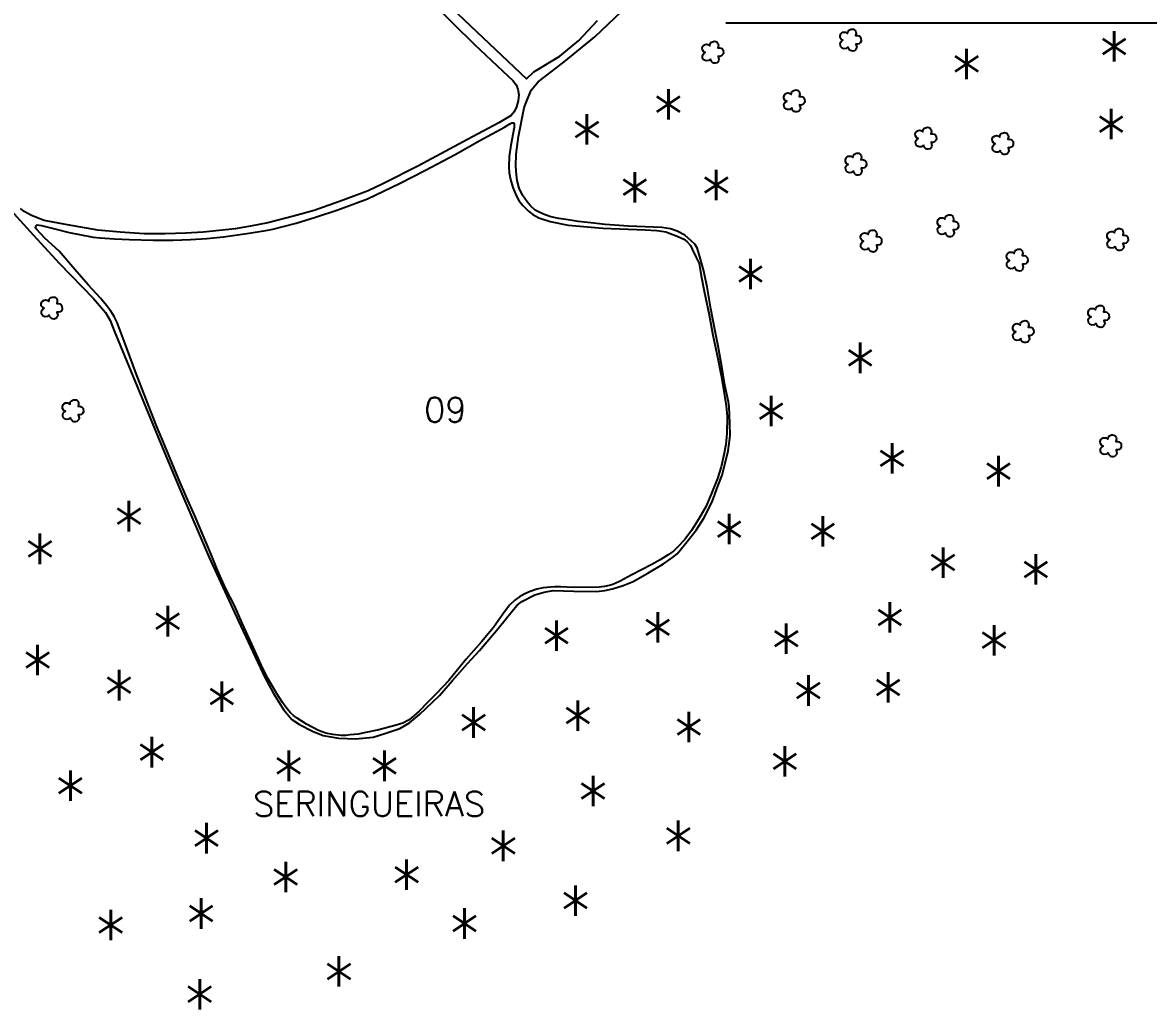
# Model space of a CAD drawing. Extents: x 755862 to 758487, y 7817271 to 7820983.
# Drawn here: x 756397 to 757137, y 7818152 to 7818800 of the extents above; entities that cross this region are included whole.
import ezdxf
from ezdxf.enums import TextEntityAlignment as Align

# ---------------------------------------------------------------- set-up
doc = ezdxf.new("R2010")
doc.units = 0
doc.header["$MEASUREMENT"] = 0
doc.linetypes.add('CONTINUO', pattern=[0])
for name, color, linetype in [('0114000282', 1, 'Continuous'), ('0114000282014', 5, 'Continuous'), ('_SIMBOLO ARVORE', 118, 'Continuous'), ('_SIMBOLO SERINGUEIRAS', 118, 'Continuous'), ('MALHA', 8, 'Continuous'), ('TEXTO_NUN_TAL', 7, 'Continuous')]:
    doc.layers.add(name, color=color, linetype=linetype)
for name, color, linetype, lineweight in [('0114000282008', 5, 'Continuous', 25), ('0114000282009', 5, 'Continuous', 25), ('TEXTO_DIVERSOS', 7, 'Continuous', 5)]:
    doc.layers.add(name, color=color, linetype=linetype, lineweight=lineweight)
doc.styles.add('Simplex', font='simplex.shx')

msp = doc.modelspace()

# ---------------------------------------------------------------- linework, layer by layer
at = {"layer": '0114000282'}
msp.add_lwpolyline([(756385.25, 7818681.83), (756402.17, 7818663.25), (756421.27, 7818642.27), (756443.97, 7818618.97), (756451.77, 7818609.87), (756454.97, 7818604.41), (756457.56, 7818597.68), (756489.26, 7818520.97), (756501.29, 7818492.15), (756520.02, 7818448.91), (756539.14, 7818407), (756556.57, 7818369.96), (756562.17, 7818359.49), (756568.86, 7818349.03), (756574.27, 7818342.53), (756579.32, 7818339.24), (756587.82, 7818334.73), (756594.78, 7818332.05), (756604.89, 7818330.22), (756616.3, 7818329.76), (756627.8, 7818330.92), (756635.44, 7818333.27), (756645.32, 7818336.58), (756651.63, 7818340.38), (756658.11, 7818345.7), (756671.22, 7818358.29), (756679.91, 7818367.99), (756689.66, 7818379.16), (756697.63, 7818387.72), (756709.94, 7818402.26), (756719.88, 7818414.75), (756722.44, 7818417.46), (756725.47, 7818419.87), (756733.95, 7818424.24), (756740.16, 7818426.02), (756745.9, 7818427.11), (756759.49, 7818426.8), (756774.57, 7818426.58), (756779.85, 7818427.12), (756784.93, 7818428.34), (756791.94, 7818430.54), (756798.58, 7818433.17), (756808.3, 7818438.53), (756818.44, 7818444.66), (756824.35, 7818448.89), (756827.41, 7818451.27), (756829.53, 7818453.73), (756834.09, 7818459.33), (756839.88, 7818466.71), (756844.96, 7818474.8), (756850.48, 7818485.48), (756854.18, 7818495.66), (756856.97, 7818502.98), (756858.72, 7818509.99), (756860.92, 7818518.91), (756861.69, 7818523.81), (756862.21, 7818529.04), (756862.18, 7818536.86), (756861.72, 7818547.98), (756861.29, 7818551.07), (756858.9, 7818562), (756856.88, 7818574.34), (756854.49, 7818587.76), (756852.16, 7818598.66), (756849.5, 7818612.2), (756847.14, 7818626.6), (756844.69, 7818637.87), (756842.04, 7818647.89), (756840.56, 7818652.28), (756838.99, 7818654.55), (756836.64, 7818656.82), (756832.63, 7818660.52), (756827.46, 7818663.19), (756823.07, 7818664.75), (756817.43, 7818665.69), (756795.53, 7818666.4), (756780.08, 7818667.66), (756770.77, 7818668.61), (756762.34, 7818669.47), (756755.79, 7818670.66), (756749.72, 7818671.6), (756744.51, 7818672.55), (756740.68, 7818673.98), (756737.22, 7818675.5), (756734.16, 7818676.95), (756731.19, 7818679.82), (756728.91, 7818682.53), (756725.84, 7818686.73), (756723.72, 7818691.42), (756722.23, 7818696.48), (756721.83, 7818700.29), (756721.44, 7818705.82), (756721.68, 7818713.84), (756723.31, 7818725.35), (756726.93, 7818744.16), (756727.85, 7818746.57), (756731.49, 7818755.79), (756736.13, 7818761.21), (756753.16, 7818774.32), (756773.43, 7818790.88), (756790.99, 7818807.48)], dxfattribs=at)
at = {"layer": '0114000282008', "linetype": 'ByBlock'}
msp.add_lwpolyline([(756666.43, 7818813.15), (756694.22, 7818785.69), (756712.89, 7818768.19), (756719.59, 7818762.15), (756721.68, 7818759.3), (756722.77, 7818756.38), (756723.44, 7818752.78), (756722.93, 7818748.85), (756721.93, 7818744.84), (756720.26, 7818741.58), (756718.33, 7818739.15), (756710.21, 7818734.36), (756689.71, 7818723.49), (756657.57, 7818706.16), (756634.12, 7818694.27), (756624.42, 7818689.67), (756607.94, 7818683.48), (756588.83, 7818676.85), (756575.44, 7818673.09), (756558.56, 7818668.7), (756547.04, 7818666.39), (756536.99, 7818664.82), (756516.07, 7818662.48), (756504.67, 7818661.91), (756490.94, 7818661.54), (756477.28, 7818661.54), (756461.47, 7818662.48), (756446.8, 7818663.9), (756426.73, 7818667.31), (756411.43, 7818670.21), (756403.23, 7818673.47), (756398.3, 7818676.04), (756395.83, 7818677.98)], dxfattribs=at)
at = {"layer": '0114000282009', "linetype": 'ByBlock'}
msp.add_lwpolyline([(756561.73, 7818664.58), (756577.09, 7818668.5), (756589.87, 7818672.33), (756604.45, 7818677.13), (756623.88, 7818684.5), (756644.99, 7818694.48), (756662.05, 7818703.19), (756681.56, 7818713.64), (756697.75, 7818722.82), (756713.97, 7818731.51), (756717.57, 7818733.73), (756718.91, 7818734.24), (756719.89, 7818734.29), (756720.35, 7818734.03), (756720.3, 7818731.36), (756718.19, 7818719.63), (756717.16, 7818712.22), (756716.75, 7818705.53), (756717.11, 7818701.49), (756717.89, 7818697.22), (756719.48, 7818691.87), (756721.65, 7818686.63), (756723.5, 7818683.38), (756726.13, 7818680.07), (756729.73, 7818676.37), (756732.57, 7818674.1), (756736.63, 7818672.05), (756744.05, 7818669.53), (756755.76, 7818667.14), (756778.56, 7818665.08), (756806.47, 7818664.13), (756814.02, 7818663.52), (756817.25, 7818663.23), (756819.98, 7818662.81), (756822.92, 7818661.75), (756826.49, 7818660.36), (756829.46, 7818659.07), (756831.78, 7818657.91), (756833.78, 7818656.4), (756836.23, 7818653.73), (756837.34, 7818651.46), (756839.85, 7818646.37), (756841.91, 7818642.01), (756843.23, 7818633.96), (756845.23, 7818623.74), (756848.59, 7818608.26), (756850.91, 7818594.78), (756854.2, 7818579.56), (756856.36, 7818568.31), (756858.78, 7818553.96), (756859.71, 7818548.47), (756860.29, 7818541.38), (756860.1, 7818530.29), (756859.49, 7818523.16), (756858.17, 7818516.33), (756856.49, 7818508.45), (756853.91, 7818500.68), (756850.24, 7818491.62), (756846.46, 7818482.53), (756841.79, 7818474.18), (756836.92, 7818466.69), (756832.63, 7818460.67), (756827.76, 7818455.63), (756824.99, 7818453.09), (756823.02, 7818451.61), (756821.67, 7818450.7), (756816.32, 7818447.42), (756810.8, 7818444.31), (756797.2, 7818437.2), (756790.13, 7818433.32), (756786.81, 7818431.74), (756784.53, 7818430.94), (756782.88, 7818430.45), (756779.82, 7818429.84), (756776.15, 7818429.45), (756771.52, 7818429.22), (756754.99, 7818429.45), (756750.79, 7818429.61), (756747.15, 7818429.61), (756744.32, 7818429.48), (756739.35, 7818428.87), (756735.34, 7818427.99), (756730.96, 7818426.58), (756727.45, 7818425), (756723.9, 7818423), (756720.87, 7818420.81), (756717.36, 7818417.5), (756712.87, 7818411.75), (756706.75, 7818402.98), (756698.88, 7818393.53), (756688.92, 7818382.06), (756677.41, 7818368.16), (756669.37, 7818359.52), (756663.73, 7818353.9), (756657.99, 7818347.84), (756652.92, 7818343.51), (756650.86, 7818342.03), (756647.25, 7818340.13), (756642.81, 7818338.75), (756631.32, 7818335.65), (756622.98, 7818333.94), (756617.78, 7818332.88), (756612.53, 7818332.3), (756609.79, 7818332.07), (756606.66, 7818332.04), (756601.11, 7818332.62), (756596.56, 7818333.58), (756591.76, 7818335.35), (756583.83, 7818339.42), (756577.67, 7818343.32), (756575.28, 7818344.99), (756573.35, 7818346.93), (756571.03, 7818349.7), (756568.22, 7818353.67), (756564.23, 7818359.69), (756558.71, 7818369.14), (756554.1, 7818378.46), (756547.97, 7818392.03), (756541.56, 7818405.73), (756536.52, 7818417.28), (756530.69, 7818428.82), (756525.5, 7818440.53), (756520.69, 7818451.94), (756515.89, 7818463.33), (756510.47, 7818476.19), (756504.99, 7818488.44), (756499.61, 7818501.25), (756490.51, 7818522.82), (756485.22, 7818535.26), (756478.22, 7818553.36), (756471.55, 7818570.7), (756464.68, 7818589.28), (756459.49, 7818603.24), (756457.55, 7818607.12), (756455.3, 7818610.63), (756452.36, 7818614.3), (756448.43, 7818619.24), (756440.3, 7818627.92), (756431.63, 7818637.94), (756421.28, 7818650), (756411.96, 7818658.58), (756406.42, 7818664.42), (756405.93, 7818665.06), (756405.87, 7818665.7), (756406.09, 7818666.57), (756406.45, 7818667.12), (756406.93, 7818667.28), (756409.77, 7818666.9), (756419.27, 7818664.42), (756427.94, 7818662.32), (756434.71, 7818661), (756443.73, 7818659.2), (756448.38, 7818658.75), (756457.69, 7818658.14), (756467.57, 7818657.62), (756483.08, 7818657.17), (756496.29, 7818657.17), (756507.69, 7818657.65), (756518.35, 7818658.36), (756529.35, 7818659.49), (756544.76, 7818661.68), (756557.06, 7818663.62)], close=True, dxfattribs=at)
at = {"layer": '0114000282014'}
msp.add_lwpolyline([(756609.48, 7818875.99), (756728.44, 7818763.15), (756733.3, 7818767.78), (756750.43, 7818778.1), (756762.77, 7818788.44), (756775.23, 7818801.45)], dxfattribs=at)
at = {"layer": '_SIMBOLO ARVORE', "linetype": 'CONTINUO'}
for points in [[(756939.83, 7818784.22, 0), (756938.58, 7818783.17, 0), (756937, 7818782.99, 0), (756935.87, 7818783.43, 0), (756935.07, 7818784.21, 0), (756934.74, 7818785.12, 0), (756934.65, 7818786.45, 0), (756935.08, 7818787.29, 0), (756935.53, 7818787.91, 0), (756936.45, 7818788.53, 0), (756935.87, 7818788.71, 0), (756935.29, 7818789.18, 0), (756934.62, 7818790.24, 0), (756934.5, 7818791.51, 0), (756934.99, 7818792.82, 0), (756935.5, 7818793.29, 0), (756936.43, 7818793.86, 0), (756937.4, 7818793.99, 0), (756938.18, 7818793.88, 0), (756938.8, 7818793.59, 0), (756939.48, 7818792.99, 0), (756939.68, 7818794.14, 0), (756939.85, 7818794.6, 0), (756940.36, 7818795.24, 0), (756941.11, 7818795.52, 0), (756941.84, 7818795.85, 0), (756942.67, 7818795.92, 0), (756943.45, 7818795.81, 0), (756944.08, 7818795.48, 0), (756944.56, 7818794.97, 0), (756944.97, 7818794.15, 0), (756945.13, 7818793.25, 0), (756944.76, 7818791.63, 0), (756945.89, 7818791.65, 0), (756946.82, 7818791.42, 0), (756947.71, 7818790.72, 0), (756948.19, 7818790.16, 0), (756948.33, 7818787.94, 0), (756947.78, 7818786.94, 0), (756947.06, 7818786.28, 0), (756945.92, 7818785.98, 0), (756944.92, 7818786.06, 0), (756945.45, 7818783.99, 0), (756945.21, 7818783.1, 0), (756944.61, 7818782.26, 0), (756943.95, 7818781.73, 0), (756943.01, 7818781.5, 0), (756942.07, 7818781.56, 0), (756941.38, 7818781.75, 0), (756940.58, 7818782.54, 0), (756940.03, 7818783.25, 0), (756939.86, 7818784.33, 0)], [(756849.33, 7818776.22, 0), (756848.08, 7818775.17, 0), (756846.5, 7818774.99, 0), (756845.37, 7818775.43, 0), (756844.57, 7818776.21, 0), (756844.24, 7818777.12, 0), (756844.15, 7818778.45, 0), (756844.58, 7818779.29, 0), (756845.03, 7818779.91, 0), (756845.95, 7818780.53, 0), (756845.37, 7818780.71, 0), (756844.79, 7818781.18, 0), (756844.12, 7818782.24, 0), (756844, 7818783.51, 0), (756844.49, 7818784.82, 0), (756845, 7818785.29, 0), (756845.93, 7818785.86, 0), (756846.9, 7818785.99, 0), (756847.68, 7818785.88, 0), (756848.3, 7818785.59, 0), (756848.98, 7818784.99, 0), (756849.18, 7818786.14, 0), (756849.35, 7818786.6, 0), (756849.86, 7818787.24, 0), (756850.61, 7818787.52, 0), (756851.34, 7818787.85, 0), (756852.17, 7818787.92, 0), (756852.95, 7818787.81, 0), (756853.58, 7818787.48, 0), (756854.06, 7818786.97, 0), (756854.47, 7818786.15, 0), (756854.63, 7818785.25, 0), (756854.26, 7818783.63, 0), (756855.39, 7818783.65, 0), (756856.32, 7818783.42, 0), (756857.21, 7818782.72, 0), (756857.69, 7818782.16, 0), (756857.83, 7818779.94, 0), (756857.28, 7818778.94, 0), (756856.56, 7818778.28, 0), (756855.42, 7818777.98, 0), (756854.42, 7818778.06, 0), (756854.95, 7818775.99, 0), (756854.71, 7818775.1, 0), (756854.11, 7818774.26, 0), (756853.45, 7818773.73, 0), (756852.51, 7818773.5, 0), (756851.57, 7818773.56, 0), (756850.88, 7818773.75, 0), (756850.08, 7818774.54, 0), (756849.53, 7818775.25, 0), (756849.36, 7818776.33, 0)], [(756902.83, 7818744.22, 0), (756901.58, 7818743.17, 0), (756900, 7818742.99, 0), (756898.87, 7818743.43, 0), (756898.07, 7818744.21, 0), (756897.74, 7818745.12, 0), (756897.65, 7818746.45, 0), (756898.08, 7818747.29, 0), (756898.53, 7818747.91, 0), (756899.45, 7818748.53, 0), (756898.87, 7818748.71, 0), (756898.29, 7818749.18, 0), (756897.62, 7818750.24, 0), (756897.5, 7818751.51, 0), (756897.99, 7818752.82, 0), (756898.5, 7818753.29, 0), (756899.43, 7818753.86, 0), (756900.4, 7818753.99, 0), (756901.18, 7818753.88, 0), (756901.8, 7818753.59, 0), (756902.48, 7818752.99, 0), (756902.68, 7818754.14, 0), (756902.85, 7818754.6, 0), (756903.36, 7818755.24, 0), (756904.11, 7818755.52, 0), (756904.84, 7818755.85, 0), (756905.67, 7818755.92, 0), (756906.45, 7818755.81, 0), (756907.08, 7818755.48, 0), (756907.56, 7818754.97, 0), (756907.97, 7818754.15, 0), (756908.13, 7818753.25, 0), (756907.76, 7818751.63, 0), (756908.89, 7818751.65, 0), (756909.82, 7818751.42, 0), (756910.71, 7818750.72, 0), (756911.19, 7818750.16, 0), (756911.33, 7818747.94, 0), (756910.78, 7818746.94, 0), (756910.06, 7818746.28, 0), (756908.92, 7818745.98, 0), (756907.92, 7818746.06, 0), (756908.45, 7818743.99, 0), (756908.21, 7818743.1, 0), (756907.61, 7818742.26, 0), (756906.95, 7818741.73, 0), (756906.01, 7818741.5, 0), (756905.07, 7818741.56, 0), (756904.38, 7818741.75, 0), (756903.58, 7818742.54, 0), (756903.03, 7818743.25, 0), (756902.86, 7818744.33, 0)], [(756989.33, 7818719.72, 0), (756988.08, 7818718.67, 0), (756986.5, 7818718.49, 0), (756985.37, 7818718.93, 0), (756984.57, 7818719.71, 0), (756984.24, 7818720.62, 0), (756984.15, 7818721.95, 0), (756984.58, 7818722.79, 0), (756985.03, 7818723.41, 0), (756985.95, 7818724.03, 0), (756985.37, 7818724.21, 0), (756984.79, 7818724.68, 0), (756984.12, 7818725.74, 0), (756984, 7818727.01, 0), (756984.49, 7818728.32, 0), (756985, 7818728.79, 0), (756985.93, 7818729.36, 0), (756986.9, 7818729.49, 0), (756987.68, 7818729.38, 0), (756988.3, 7818729.09, 0), (756988.98, 7818728.49, 0), (756989.18, 7818729.64, 0), (756989.35, 7818730.1, 0), (756989.86, 7818730.74, 0), (756990.61, 7818731.02, 0), (756991.34, 7818731.35, 0), (756992.17, 7818731.42, 0), (756992.95, 7818731.31, 0), (756993.58, 7818730.98, 0), (756994.06, 7818730.47, 0), (756994.47, 7818729.65, 0), (756994.63, 7818728.75, 0), (756994.26, 7818727.13, 0), (756995.39, 7818727.15, 0), (756996.32, 7818726.92, 0), (756997.21, 7818726.22, 0), (756997.69, 7818725.66, 0), (756997.83, 7818723.44, 0), (756997.28, 7818722.44, 0), (756996.56, 7818721.78, 0), (756995.42, 7818721.48, 0), (756994.42, 7818721.56, 0), (756994.95, 7818719.49, 0), (756994.71, 7818718.6, 0), (756994.11, 7818717.76, 0), (756993.45, 7818717.23, 0), (756992.51, 7818717, 0), (756991.57, 7818717.06, 0), (756990.88, 7818717.25, 0), (756990.08, 7818718.04, 0), (756989.53, 7818718.75, 0), (756989.36, 7818719.83, 0)], [(757039.83, 7818716.22, 0), (757038.58, 7818715.17, 0), (757037, 7818714.99, 0), (757035.87, 7818715.43, 0), (757035.07, 7818716.21, 0), (757034.74, 7818717.12, 0), (757034.65, 7818718.45, 0), (757035.08, 7818719.29, 0), (757035.53, 7818719.91, 0), (757036.45, 7818720.53, 0), (757035.87, 7818720.71, 0), (757035.29, 7818721.18, 0), (757034.62, 7818722.24, 0), (757034.5, 7818723.51, 0), (757034.99, 7818724.82, 0), (757035.5, 7818725.29, 0), (757036.43, 7818725.86, 0), (757037.4, 7818725.99, 0), (757038.18, 7818725.88, 0), (757038.8, 7818725.59, 0), (757039.48, 7818724.99, 0), (757039.68, 7818726.14, 0), (757039.85, 7818726.6, 0), (757040.36, 7818727.24, 0), (757041.11, 7818727.52, 0), (757041.84, 7818727.85, 0), (757042.67, 7818727.92, 0), (757043.45, 7818727.81, 0), (757044.08, 7818727.48, 0), (757044.56, 7818726.97, 0), (757044.97, 7818726.15, 0), (757045.13, 7818725.25, 0), (757044.76, 7818723.63, 0), (757045.89, 7818723.65, 0), (757046.82, 7818723.42, 0), (757047.71, 7818722.72, 0), (757048.19, 7818722.16, 0), (757048.33, 7818719.94, 0), (757047.78, 7818718.94, 0), (757047.06, 7818718.28, 0), (757045.92, 7818717.98, 0), (757044.92, 7818718.06, 0), (757045.45, 7818715.99, 0), (757045.21, 7818715.1, 0), (757044.61, 7818714.26, 0), (757043.95, 7818713.73, 0), (757043.01, 7818713.5, 0), (757042.07, 7818713.56, 0), (757041.38, 7818713.75, 0), (757040.58, 7818714.54, 0), (757040.03, 7818715.25, 0), (757039.86, 7818716.33, 0)], [(756943.33, 7818702.72, 0), (756942.08, 7818701.67, 0), (756940.5, 7818701.49, 0), (756939.37, 7818701.93, 0), (756938.57, 7818702.71, 0), (756938.24, 7818703.62, 0), (756938.15, 7818704.95, 0), (756938.58, 7818705.79, 0), (756939.03, 7818706.41, 0), (756939.95, 7818707.03, 0), (756939.37, 7818707.21, 0), (756938.79, 7818707.68, 0), (756938.12, 7818708.74, 0), (756938, 7818710.01, 0), (756938.49, 7818711.32, 0), (756939, 7818711.79, 0), (756939.93, 7818712.36, 0), (756940.9, 7818712.49, 0), (756941.68, 7818712.38, 0), (756942.3, 7818712.09, 0), (756942.98, 7818711.49, 0), (756943.18, 7818712.64, 0), (756943.35, 7818713.1, 0), (756943.86, 7818713.74, 0), (756944.61, 7818714.02, 0), (756945.34, 7818714.35, 0), (756946.17, 7818714.42, 0), (756946.95, 7818714.31, 0), (756947.58, 7818713.98, 0), (756948.06, 7818713.47, 0), (756948.47, 7818712.65, 0), (756948.63, 7818711.75, 0), (756948.26, 7818710.13, 0), (756949.39, 7818710.15, 0), (756950.32, 7818709.92, 0), (756951.21, 7818709.22, 0), (756951.69, 7818708.66, 0), (756951.83, 7818706.44, 0), (756951.28, 7818705.44, 0), (756950.56, 7818704.78, 0), (756949.42, 7818704.48, 0), (756948.42, 7818704.56, 0), (756948.95, 7818702.49, 0), (756948.71, 7818701.6, 0), (756948.11, 7818700.76, 0), (756947.45, 7818700.23, 0), (756946.51, 7818700, 0), (756945.57, 7818700.06, 0), (756944.88, 7818700.25, 0), (756944.08, 7818701.04, 0), (756943.53, 7818701.75, 0), (756943.36, 7818702.83, 0)], [(757003.83, 7818662.22, 0), (757002.58, 7818661.17, 0), (757001, 7818660.99, 0), (756999.87, 7818661.43, 0), (756999.07, 7818662.21, 0), (756998.74, 7818663.12, 0), (756998.65, 7818664.45, 0), (756999.08, 7818665.29, 0), (756999.53, 7818665.91, 0), (757000.45, 7818666.53, 0), (756999.87, 7818666.71, 0), (756999.29, 7818667.18, 0), (756998.62, 7818668.24, 0), (756998.5, 7818669.51, 0), (756998.99, 7818670.82, 0), (756999.5, 7818671.29, 0), (757000.43, 7818671.86, 0), (757001.4, 7818671.99, 0), (757002.18, 7818671.88, 0), (757002.8, 7818671.59, 0), (757003.48, 7818670.99, 0), (757003.68, 7818672.14, 0), (757003.85, 7818672.6, 0), (757004.36, 7818673.24, 0), (757005.11, 7818673.52, 0), (757005.84, 7818673.85, 0), (757006.67, 7818673.92, 0), (757007.45, 7818673.81, 0), (757008.08, 7818673.48, 0), (757008.56, 7818672.97, 0), (757008.97, 7818672.15, 0), (757009.13, 7818671.25, 0), (757008.76, 7818669.63, 0), (757009.89, 7818669.65, 0), (757010.82, 7818669.42, 0), (757011.71, 7818668.72, 0), (757012.19, 7818668.16, 0), (757012.33, 7818665.94, 0), (757011.78, 7818664.94, 0), (757011.06, 7818664.28, 0), (757009.92, 7818663.98, 0), (757008.92, 7818664.06, 0), (757009.45, 7818661.99, 0), (757009.21, 7818661.1, 0), (757008.61, 7818660.26, 0), (757007.95, 7818659.73, 0), (757007.01, 7818659.5, 0), (757006.07, 7818659.56, 0), (757005.38, 7818659.75, 0), (757004.58, 7818660.54, 0), (757004.03, 7818661.25, 0), (757003.86, 7818662.33, 0)], [(756953.33, 7818652.22, 0), (756952.08, 7818651.17, 0), (756950.5, 7818650.99, 0), (756949.37, 7818651.43, 0), (756948.57, 7818652.21, 0), (756948.24, 7818653.12, 0), (756948.15, 7818654.45, 0), (756948.58, 7818655.29, 0), (756949.03, 7818655.91, 0), (756949.95, 7818656.53, 0), (756949.37, 7818656.71, 0), (756948.79, 7818657.18, 0), (756948.12, 7818658.24, 0), (756948, 7818659.51, 0), (756948.49, 7818660.82, 0), (756949, 7818661.29, 0), (756949.93, 7818661.86, 0), (756950.9, 7818661.99, 0), (756951.68, 7818661.88, 0), (756952.3, 7818661.59, 0), (756952.98, 7818660.99, 0), (756953.18, 7818662.14, 0), (756953.35, 7818662.6, 0), (756953.86, 7818663.24, 0), (756954.61, 7818663.52, 0), (756955.34, 7818663.85, 0), (756956.17, 7818663.92, 0), (756956.95, 7818663.81, 0), (756957.58, 7818663.48, 0), (756958.06, 7818662.97, 0), (756958.47, 7818662.15, 0), (756958.63, 7818661.25, 0), (756958.26, 7818659.63, 0), (756959.39, 7818659.65, 0), (756960.32, 7818659.42, 0), (756961.21, 7818658.72, 0), (756961.69, 7818658.16, 0), (756961.83, 7818655.94, 0), (756961.28, 7818654.94, 0), (756960.56, 7818654.28, 0), (756959.42, 7818653.98, 0), (756958.42, 7818654.06, 0), (756958.95, 7818651.99, 0), (756958.71, 7818651.1, 0), (756958.11, 7818650.26, 0), (756957.45, 7818649.73, 0), (756956.51, 7818649.5, 0), (756955.57, 7818649.56, 0), (756954.88, 7818649.75, 0), (756954.08, 7818650.54, 0), (756953.53, 7818651.25, 0), (756953.36, 7818652.33, 0)], [(757115.33, 7818653.22, 0), (757114.08, 7818652.17, 0), (757112.5, 7818651.99, 0), (757111.37, 7818652.43, 0), (757110.57, 7818653.21, 0), (757110.24, 7818654.12, 0), (757110.15, 7818655.45, 0), (757110.58, 7818656.29, 0), (757111.03, 7818656.91, 0), (757111.95, 7818657.53, 0), (757111.37, 7818657.71, 0), (757110.79, 7818658.18, 0), (757110.12, 7818659.24, 0), (757110, 7818660.51, 0), (757110.49, 7818661.82, 0), (757111, 7818662.29, 0), (757111.93, 7818662.86, 0), (757112.9, 7818662.99, 0), (757113.68, 7818662.88, 0), (757114.3, 7818662.59, 0), (757114.98, 7818661.99, 0), (757115.18, 7818663.14, 0), (757115.35, 7818663.6, 0), (757115.86, 7818664.24, 0), (757116.61, 7818664.52, 0), (757117.34, 7818664.85, 0), (757118.17, 7818664.92, 0), (757118.95, 7818664.81, 0), (757119.58, 7818664.48, 0), (757120.06, 7818663.97, 0), (757120.47, 7818663.15, 0), (757120.63, 7818662.25, 0), (757120.26, 7818660.63, 0), (757121.39, 7818660.65, 0), (757122.32, 7818660.42, 0), (757123.21, 7818659.72, 0), (757123.69, 7818659.16, 0), (757123.83, 7818656.94, 0), (757123.28, 7818655.94, 0), (757122.56, 7818655.28, 0), (757121.42, 7818654.98, 0), (757120.42, 7818655.06, 0), (757120.95, 7818652.99, 0), (757120.71, 7818652.1, 0), (757120.11, 7818651.26, 0), (757119.45, 7818650.73, 0), (757118.51, 7818650.5, 0), (757117.57, 7818650.56, 0), (757116.88, 7818650.75, 0), (757116.08, 7818651.54, 0), (757115.53, 7818652.25, 0), (757115.36, 7818653.33, 0)], [(757049.33, 7818639.72, 0), (757048.08, 7818638.67, 0), (757046.5, 7818638.49, 0), (757045.37, 7818638.93, 0), (757044.57, 7818639.71, 0), (757044.24, 7818640.62, 0), (757044.15, 7818641.95, 0), (757044.58, 7818642.79, 0), (757045.03, 7818643.41, 0), (757045.95, 7818644.03, 0), (757045.37, 7818644.21, 0), (757044.79, 7818644.68, 0), (757044.12, 7818645.74, 0), (757044, 7818647.01, 0), (757044.49, 7818648.32, 0), (757045, 7818648.79, 0), (757045.93, 7818649.36, 0), (757046.9, 7818649.49, 0), (757047.68, 7818649.38, 0), (757048.3, 7818649.09, 0), (757048.98, 7818648.49, 0), (757049.18, 7818649.64, 0), (757049.35, 7818650.1, 0), (757049.86, 7818650.74, 0), (757050.61, 7818651.02, 0), (757051.34, 7818651.35, 0), (757052.17, 7818651.42, 0), (757052.95, 7818651.31, 0), (757053.58, 7818650.98, 0), (757054.06, 7818650.47, 0), (757054.47, 7818649.65, 0), (757054.63, 7818648.75, 0), (757054.26, 7818647.13, 0), (757055.39, 7818647.15, 0), (757056.32, 7818646.92, 0), (757057.21, 7818646.22, 0), (757057.69, 7818645.66, 0), (757057.83, 7818643.44, 0), (757057.28, 7818642.44, 0), (757056.56, 7818641.78, 0), (757055.42, 7818641.48, 0), (757054.42, 7818641.56, 0), (757054.95, 7818639.49, 0), (757054.71, 7818638.6, 0), (757054.11, 7818637.76, 0), (757053.45, 7818637.23, 0), (757052.51, 7818637, 0), (757051.57, 7818637.06, 0), (757050.88, 7818637.25, 0), (757050.08, 7818638.04, 0), (757049.53, 7818638.75, 0), (757049.36, 7818639.83, 0)], [(756414.83, 7818608.22, 0), (756413.58, 7818607.17, 0), (756412, 7818606.99, 0), (756410.87, 7818607.43, 0), (756410.07, 7818608.21, 0), (756409.74, 7818609.12, 0), (756409.65, 7818610.45, 0), (756410.08, 7818611.29, 0), (756410.53, 7818611.91, 0), (756411.45, 7818612.53, 0), (756410.87, 7818612.71, 0), (756410.29, 7818613.18, 0), (756409.62, 7818614.24, 0), (756409.5, 7818615.51, 0), (756409.99, 7818616.82, 0), (756410.5, 7818617.29, 0), (756411.43, 7818617.86, 0), (756412.4, 7818617.99, 0), (756413.18, 7818617.88, 0), (756413.8, 7818617.59, 0), (756414.48, 7818616.99, 0), (756414.68, 7818618.14, 0), (756414.85, 7818618.6, 0), (756415.36, 7818619.24, 0), (756416.11, 7818619.52, 0), (756416.84, 7818619.85, 0), (756417.67, 7818619.92, 0), (756418.45, 7818619.81, 0), (756419.08, 7818619.48, 0), (756419.56, 7818618.97, 0), (756419.97, 7818618.15, 0), (756420.13, 7818617.25, 0), (756419.76, 7818615.63, 0), (756420.89, 7818615.65, 0), (756421.82, 7818615.42, 0), (756422.71, 7818614.72, 0), (756423.19, 7818614.16, 0), (756423.33, 7818611.94, 0), (756422.78, 7818610.94, 0), (756422.06, 7818610.28, 0), (756420.92, 7818609.98, 0), (756419.92, 7818610.06, 0), (756420.45, 7818607.99, 0), (756420.21, 7818607.1, 0), (756419.61, 7818606.26, 0), (756418.95, 7818605.73, 0), (756418.01, 7818605.5, 0), (756417.07, 7818605.56, 0), (756416.38, 7818605.75, 0), (756415.58, 7818606.54, 0), (756415.03, 7818607.25, 0), (756414.86, 7818608.33, 0)], [(757102.83, 7818602.72, 0), (757101.58, 7818601.67, 0), (757100, 7818601.49, 0), (757098.87, 7818601.93, 0), (757098.07, 7818602.71, 0), (757097.74, 7818603.62, 0), (757097.65, 7818604.95, 0), (757098.08, 7818605.79, 0), (757098.53, 7818606.41, 0), (757099.45, 7818607.03, 0), (757098.87, 7818607.21, 0), (757098.29, 7818607.68, 0), (757097.62, 7818608.74, 0), (757097.5, 7818610.01, 0), (757097.99, 7818611.32, 0), (757098.5, 7818611.79, 0), (757099.43, 7818612.36, 0), (757100.4, 7818612.49, 0), (757101.18, 7818612.38, 0), (757101.8, 7818612.09, 0), (757102.48, 7818611.49, 0), (757102.68, 7818612.64, 0), (757102.85, 7818613.1, 0), (757103.36, 7818613.74, 0), (757104.11, 7818614.02, 0), (757104.84, 7818614.35, 0), (757105.67, 7818614.42, 0), (757106.45, 7818614.31, 0), (757107.08, 7818613.98, 0), (757107.56, 7818613.47, 0), (757107.97, 7818612.65, 0), (757108.13, 7818611.75, 0), (757107.76, 7818610.13, 0), (757108.89, 7818610.15, 0), (757109.82, 7818609.92, 0), (757110.71, 7818609.22, 0), (757111.19, 7818608.66, 0), (757111.33, 7818606.44, 0), (757110.78, 7818605.44, 0), (757110.06, 7818604.78, 0), (757108.92, 7818604.48, 0), (757107.92, 7818604.56, 0), (757108.45, 7818602.49, 0), (757108.21, 7818601.6, 0), (757107.61, 7818600.76, 0), (757106.95, 7818600.23, 0), (757106.01, 7818600, 0), (757105.07, 7818600.06, 0), (757104.38, 7818600.25, 0), (757103.58, 7818601.04, 0), (757103.03, 7818601.75, 0), (757102.86, 7818602.83, 0)], [(757053.33, 7818592.72, 0), (757052.08, 7818591.67, 0), (757050.5, 7818591.49, 0), (757049.37, 7818591.93, 0), (757048.57, 7818592.71, 0), (757048.24, 7818593.62, 0), (757048.15, 7818594.95, 0), (757048.58, 7818595.79, 0), (757049.03, 7818596.41, 0), (757049.95, 7818597.03, 0), (757049.37, 7818597.21, 0), (757048.79, 7818597.68, 0), (757048.12, 7818598.74, 0), (757048, 7818600.01, 0), (757048.49, 7818601.32, 0), (757049, 7818601.79, 0), (757049.93, 7818602.36, 0), (757050.9, 7818602.49, 0), (757051.68, 7818602.38, 0), (757052.3, 7818602.09, 0), (757052.98, 7818601.49, 0), (757053.18, 7818602.64, 0), (757053.35, 7818603.1, 0), (757053.86, 7818603.74, 0), (757054.61, 7818604.02, 0), (757055.34, 7818604.35, 0), (757056.17, 7818604.42, 0), (757056.95, 7818604.31, 0), (757057.58, 7818603.98, 0), (757058.06, 7818603.47, 0), (757058.47, 7818602.65, 0), (757058.63, 7818601.75, 0), (757058.26, 7818600.13, 0), (757059.39, 7818600.15, 0), (757060.32, 7818599.92, 0), (757061.21, 7818599.22, 0), (757061.69, 7818598.66, 0), (757061.83, 7818596.44, 0), (757061.28, 7818595.44, 0), (757060.56, 7818594.78, 0), (757059.42, 7818594.48, 0), (757058.42, 7818594.56, 0), (757058.95, 7818592.49, 0), (757058.71, 7818591.6, 0), (757058.11, 7818590.76, 0), (757057.45, 7818590.23, 0), (757056.51, 7818590, 0), (757055.57, 7818590.06, 0), (757054.88, 7818590.25, 0), (757054.08, 7818591.04, 0), (757053.53, 7818591.75, 0), (757053.36, 7818592.83, 0)], [(756428.83, 7818540.72, 0), (756427.58, 7818539.67, 0), (756426, 7818539.49, 0), (756424.87, 7818539.93, 0), (756424.07, 7818540.71, 0), (756423.74, 7818541.62, 0), (756423.65, 7818542.95, 0), (756424.08, 7818543.79, 0), (756424.53, 7818544.41, 0), (756425.45, 7818545.03, 0), (756424.87, 7818545.21, 0), (756424.29, 7818545.68, 0), (756423.62, 7818546.74, 0), (756423.5, 7818548.01, 0), (756423.99, 7818549.32, 0), (756424.5, 7818549.79, 0), (756425.43, 7818550.36, 0), (756426.4, 7818550.49, 0), (756427.18, 7818550.38, 0), (756427.8, 7818550.09, 0), (756428.48, 7818549.49, 0), (756428.68, 7818550.64, 0), (756428.85, 7818551.1, 0), (756429.36, 7818551.74, 0), (756430.11, 7818552.02, 0), (756430.84, 7818552.35, 0), (756431.67, 7818552.42, 0), (756432.45, 7818552.31, 0), (756433.08, 7818551.98, 0), (756433.56, 7818551.47, 0), (756433.97, 7818550.65, 0), (756434.13, 7818549.75, 0), (756433.76, 7818548.13, 0), (756434.89, 7818548.15, 0), (756435.82, 7818547.92, 0), (756436.71, 7818547.22, 0), (756437.19, 7818546.66, 0), (756437.33, 7818544.44, 0), (756436.78, 7818543.44, 0), (756436.06, 7818542.78, 0), (756434.92, 7818542.48, 0), (756433.92, 7818542.56, 0), (756434.45, 7818540.49, 0), (756434.21, 7818539.6, 0), (756433.61, 7818538.76, 0), (756432.95, 7818538.23, 0), (756432.01, 7818538, 0), (756431.07, 7818538.06, 0), (756430.38, 7818538.25, 0), (756429.58, 7818539.04, 0), (756429.03, 7818539.75, 0), (756428.86, 7818540.83, 0)], [(757110.83, 7818517.72, 0), (757109.58, 7818516.67, 0), (757108, 7818516.49, 0), (757106.87, 7818516.93, 0), (757106.07, 7818517.71, 0), (757105.74, 7818518.62, 0), (757105.65, 7818519.95, 0), (757106.08, 7818520.79, 0), (757106.53, 7818521.41, 0), (757107.45, 7818522.03, 0), (757106.87, 7818522.21, 0), (757106.29, 7818522.68, 0), (757105.62, 7818523.74, 0), (757105.5, 7818525.01, 0), (757105.99, 7818526.32, 0), (757106.5, 7818526.79, 0), (757107.43, 7818527.36, 0), (757108.4, 7818527.49, 0), (757109.18, 7818527.38, 0), (757109.8, 7818527.09, 0), (757110.48, 7818526.49, 0), (757110.68, 7818527.64, 0), (757110.85, 7818528.1, 0), (757111.36, 7818528.74, 0), (757112.11, 7818529.02, 0), (757112.84, 7818529.35, 0), (757113.67, 7818529.42, 0), (757114.45, 7818529.31, 0), (757115.08, 7818528.98, 0), (757115.56, 7818528.47, 0), (757115.97, 7818527.65, 0), (757116.13, 7818526.75, 0), (757115.76, 7818525.13, 0), (757116.89, 7818525.15, 0), (757117.82, 7818524.92, 0), (757118.71, 7818524.22, 0), (757119.19, 7818523.66, 0), (757119.33, 7818521.44, 0), (757118.78, 7818520.44, 0), (757118.06, 7818519.78, 0), (757116.92, 7818519.48, 0), (757115.92, 7818519.56, 0), (757116.45, 7818517.49, 0), (757116.21, 7818516.6, 0), (757115.61, 7818515.76, 0), (757114.95, 7818515.23, 0), (757114.01, 7818515, 0), (757113.07, 7818515.06, 0), (757112.38, 7818515.25, 0), (757111.58, 7818516.04, 0), (757111.03, 7818516.75, 0), (757110.86, 7818517.83, 0)]]:
    msp.add_polyline3d(points, dxfattribs=at)
at = {"layer": 'MALHA', "linetype": 'ByBlock'}
msp.add_lwpolyline([(756859.53, 7818800), (757231.2, 7818800)], dxfattribs=at)

# ---------------------------------------------------------------- texts
at = {"layer": '_SIMBOLO SERINGUEIRAS', "linetype": 'Continuous', "style": 'Simplex'}
for p in [(757114.7, 7818777.03), (757017.7, 7818765.53), (756821.7, 7818739.03), (756768.2, 7818722.53), (757112.7, 7818726.03), (756799.7, 7818684.53), (756853.2, 7818686.03), (756875.7, 7818627.53), (756947.7, 7818572.53), (756889.2, 7818537.53), (756968.7, 7818506.53), (757038.7, 7818498.03), (756467.2, 7818468.53), (756861.7, 7818460.03), (756923.2, 7818458.53), (756408.7, 7818447.03), (757002.2, 7818438.03), (757063.2, 7818433.53), (756967.2, 7818402.03), (756492.7, 7818399.53), (756814.7, 7818395.53), (756748.2, 7818390.03), (756899.2, 7818388.03), (757035.7, 7818387.03), (756407.2, 7818374.03), (756460.7, 7818357.53), (756528.2, 7818350.03), (756913.7, 7818354.03), (756966.2, 7818356.03), (756762.2, 7818337.53), (756693.7, 7818333.03), (756835.2, 7818330.03), (756482.2, 7818313.53), (756898.2, 7818307.53), (756572.2, 7818304.53), (756635.2, 7818304.53), (756428.7, 7818291.53), (756772.2, 7818288.03), (756518.2, 7818257.03), (756828.2, 7818258.53), (756713.2, 7818252.03), (756570.2, 7818231.53), (756649.7, 7818233.03), (756760.7, 7818216.03), (756514.7, 7818207.53), (756455.2, 7818200.03), (756687.7, 7818201.03), (756605.2, 7818169.53), (756513.7, 7818154.53)]:
    msp.add_text('*', height=35, dxfattribs=at).set_placement(p, align=Align.MIDDLE_CENTER)
at = {"layer": 'TEXTO_DIVERSOS', "linetype": 'Continuous', "style": 'Simplex'}
msp.add_text('SERINGUEIRAS', height=16.25, dxfattribs=at).set_placement((756625.08, 7818287.04), align=Align.MIDDLE_CENTER)
at = {"layer": 'TEXTO_NUN_TAL', "linetype": 'Continuous', "style": 'Simplex'}
msp.add_text('09', height=16.25, dxfattribs=at).set_placement((756675.13, 7818545.88), align=Align.MIDDLE_CENTER)

doc.saveas('drawing.dxf')
